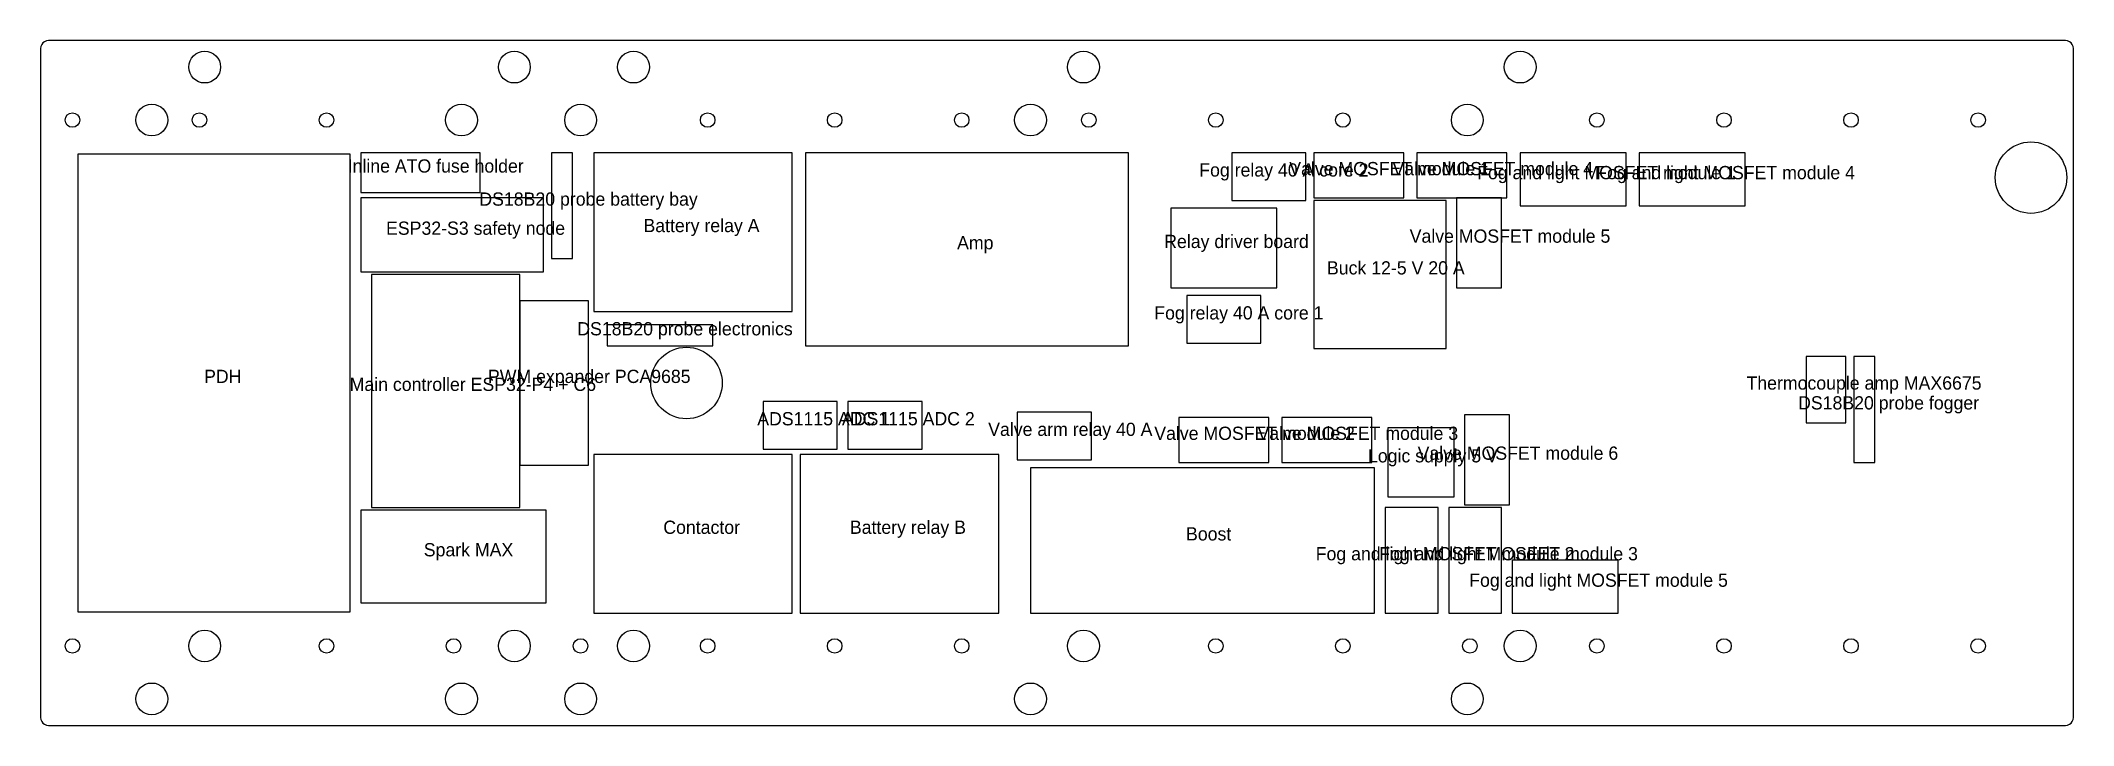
# Model space of a CAD drawing. Header units: millimetres. Extents: x 0 to 768, y 0 to 259.
import ezdxf

# ---------------------------------------------------------------- set-up
doc = ezdxf.new("R2010")
doc.units = ezdxf.units.MM

msp = doc.modelspace()

# ---------------------------------------------------------------- linework, layer by layer
at = {"layer": 'CUT'}
msp.add_lwpolyline([(0, 3), (0.1, 2.22), (0.4, 1.5), (0.88, 0.88), (1.5, 0.4), (2.22, 0.1), (3, 0), (765, 0), (765.78, 0.1), (766.5, 0.4), (767.12, 0.88), (767.6, 1.5), (767.9, 2.22), (768, 3), (768, 255.7), (767.9, 256.48), (767.6, 257.2), (767.12, 257.82), (766.5, 258.3), (765.78, 258.6), (765, 258.7), (3, 258.7), (2.22, 258.6), (1.5, 258.3), (0.88, 257.82), (0.4, 257.2), (0.1, 256.48), (0, 255.7)], close=True, dxfattribs=at)
for centre, radius in [((62, 248.7), 6), ((179, 248.7), 6), ((224, 248.7), 6), ((394, 248.7), 6), ((559, 248.7), 6), ((12, 228.7), 2.75), ((42, 228.7), 6), ((60, 228.7), 2.75), ((108, 228.7), 2.75), ((159, 228.7), 6), ((204, 228.7), 6), ((252, 228.7), 2.75), ((300, 228.7), 2.75), ((348, 228.7), 2.75), ((374, 228.7), 6), ((396, 228.7), 2.75), ((444, 228.7), 2.75), ((492, 228.7), 2.75), ((539, 228.7), 6), ((588, 228.7), 2.75), ((636, 228.7), 2.75), ((684, 228.7), 2.75), ((732, 228.7), 2.75), ((752, 206.95), 13.5), ((244, 129.35), 13.5), ((12, 30), 2.75), ((62, 30), 6), ((108, 30), 2.75), ((156, 30), 2.75), ((179, 30), 6), ((204, 30), 2.75), ((224, 30), 6), ((252, 30), 2.75), ((300, 30), 2.75), ((348, 30), 2.75), ((394, 30), 6), ((444, 30), 2.75), ((492, 30), 2.75), ((540, 30), 2.75), ((559, 30), 6), ((588, 30), 2.75), ((636, 30), 2.75), ((684, 30), 2.75), ((732, 30), 2.75), ((42, 10), 6), ((159, 10), 6), ((204, 10), 6), ((374, 10), 6), ((539, 10), 6)]:
    msp.add_circle(centre, radius, dxfattribs=at)
at = {"layer": 'MARK'}
for points in [[(14, 42.85), (117, 42.85), (117, 215.85), (14, 215.85)], [(121, 201.35), (166, 201.35), (166, 216.35), (121, 216.35)], [(193, 176.35), (201, 176.35), (201, 216.35), (193, 216.35)], [(209, 156.35), (284, 156.35), (284, 216.35), (209, 216.35)], [(289, 143.35), (411, 143.35), (411, 216.35), (289, 216.35)], [(450, 198.35), (478, 198.35), (478, 216.35), (450, 216.35)], [(481, 199.35), (515, 199.35), (515, 216.35), (481, 216.35)], [(520, 199.35), (554, 199.35), (554, 216.35), (520, 216.35)], [(559, 196.35), (599, 196.35), (599, 216.35), (559, 216.35)], [(604, 196.35), (644, 196.35), (644, 216.35), (604, 216.35)], [(121, 171.35), (190, 171.35), (190, 199.35), (121, 199.35)], [(427, 165.35), (467, 165.35), (467, 195.35), (427, 195.35)], [(481, 142.35), (531, 142.35), (531, 198.35), (481, 198.35)], [(535, 165.35), (552, 165.35), (552, 199.35), (535, 199.35)], [(125, 82.35), (181, 82.35), (181, 170.35), (125, 170.35)], [(433, 144.35), (461, 144.35), (461, 162.35), (433, 162.35)], [(181, 98.35), (207, 98.35), (207, 160.35), (181, 160.35)], [(214, 143.35), (254, 143.35), (254, 151.35), (214, 151.35)], [(667, 114.35), (682, 114.35), (682, 139.35), (667, 139.35)], [(685, 99.35), (693, 99.35), (693, 139.35), (685, 139.35)], [(273, 104.35), (301, 104.35), (301, 122.35), (273, 122.35)], [(305, 104.35), (333, 104.35), (333, 122.35), (305, 122.35)], [(369, 100.35), (397, 100.35), (397, 118.35), (369, 118.35)], [(430, 99.35), (464, 99.35), (464, 116.35), (430, 116.35)], [(469, 99.35), (503, 99.35), (503, 116.35), (469, 116.35)], [(538, 83.35), (555, 83.35), (555, 117.35), (538, 117.35)], [(509, 86.35), (534, 86.35), (534, 112.35), (509, 112.35)], [(209, 42.35), (284, 42.35), (284, 102.35), (209, 102.35)], [(287, 42.35), (362, 42.35), (362, 102.35), (287, 102.35)], [(374, 42.35), (504, 42.35), (504, 97.35), (374, 97.35)], [(121, 46.35), (191, 46.35), (191, 81.35), (121, 81.35)], [(508, 42.35), (528, 42.35), (528, 82.35), (508, 82.35)], [(532, 42.35), (552, 42.35), (552, 82.35), (532, 82.35)], [(556, 42.35), (596, 42.35), (596, 62.35), (556, 62.35)]]:
    msp.add_lwpolyline(points, close=True, dxfattribs=at)

# ---------------------------------------------------------------- texts
for s, p in [('Inline ATO fuse holder', (116, 208.85)), ('Fog relay 40 A core 2', (437.75, 207.35)), ('Valve MOSFET module 1', (471.75, 207.85)), ('Valve MOSFET module 4', (510.75, 207.85)), ('Fog and light MOSFET module 1', (542.75, 206.35)), ('Fog and light MOSFET module 4', (587.75, 206.35)), ('DS18B20 probe battery bay', (165.75, 196.35)), ('ESP32-S3 safety node', (130.5, 185.35)), ('Battery relay A', (227.75, 186.35)), ('Amp', (346.25, 179.85)), ('Relay driver board', (424.5, 180.35)), ('Valve MOSFET module 5', (517.25, 182.35)), ('Buck 12-5 V 20 A', (486, 170.35)), ('Fog relay 40 A core 1', (420.75, 153.35)), ('DS18B20 probe electronics', (202.75, 147.35)), ('PDH', (61.75, 129.35)), ('Main controller ESP32-P4 + C6', (116.75, 126.35)), ('PWM expander PCA9685', (169, 129.35)), ('Thermocouple amp MAX6675', (644.5, 126.85)), ('DS18B20 probe fogger', (664, 119.35)), ('ADS1115 ADC 1', (270.75, 113.35)), ('ADS1115 ADC 2', (302.75, 113.35)), ('Valve arm relay 40 A', (358, 109.35)), ('Valve MOSFET module 2', (420.75, 107.85)), ('Valve MOSFET module 3', (459.75, 107.85)), ('Logic supply 5 V', (501.5, 99.35)), ('Valve MOSFET module 6', (520.25, 100.35)), ('Contactor', (235.25, 72.35)), ('Battery relay B', (305.75, 72.35)), ('Boost', (432.75, 69.85)), ('Spark MAX', (144.75, 63.85)), ('Fog and light MOSFET module 2', (481.75, 62.35)), ('Fog and light MOSFET module 3', (505.75, 62.35)), ('Fog and light MOSFET module 5', (539.75, 52.35))]:
    msp.add_text(s, height=5, dxfattribs=at).set_placement(p)

doc.saveas('drawing.dxf')
